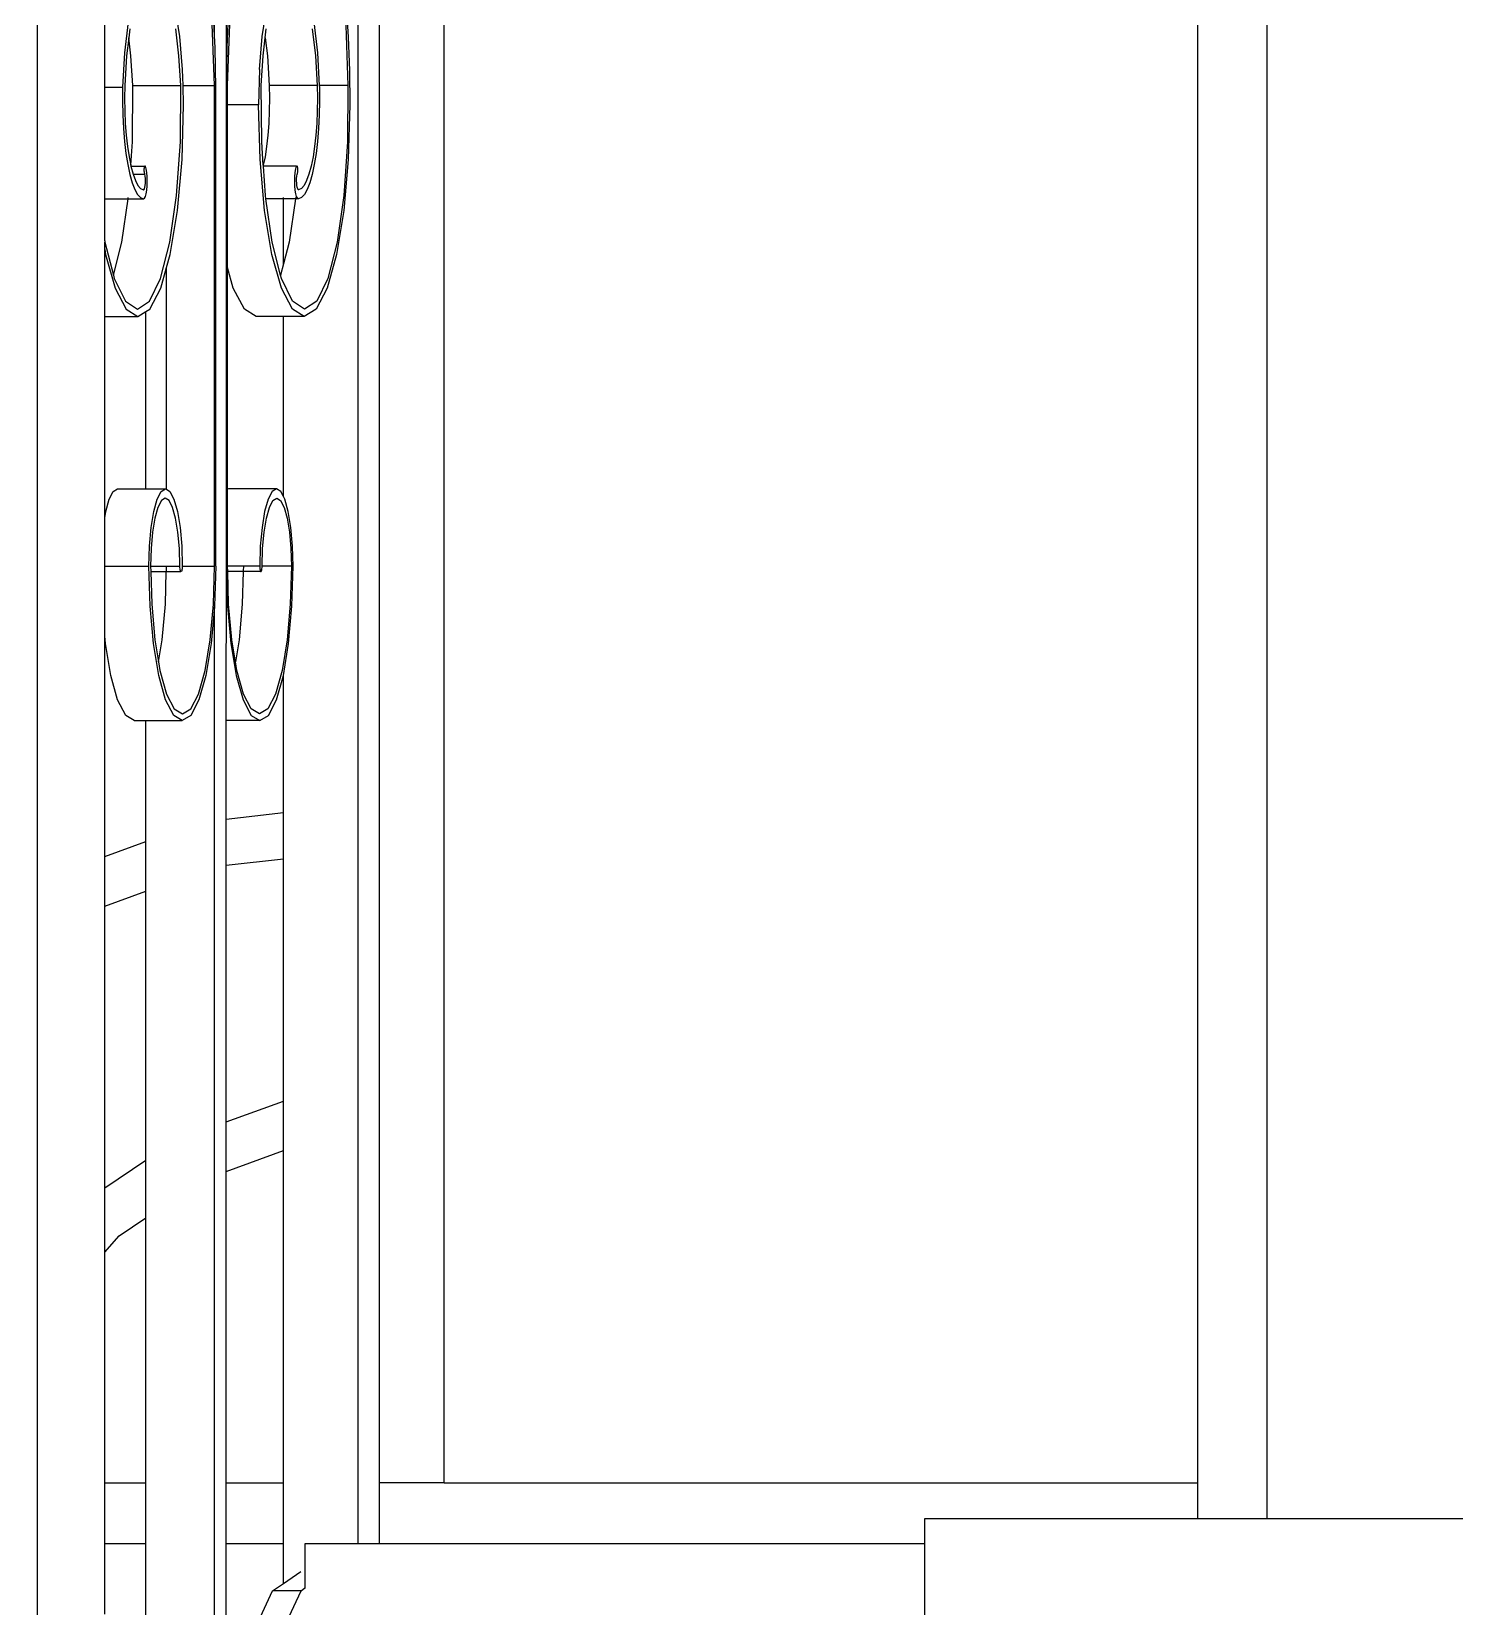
# Model space of a CAD drawing. Header units: millimetres. Extents: x 173236 to 801264, y -94969 to 615039.
# Drawn here: x 551023.7 to 551290.9, y -1740.6 to -1445.1 of the extents above; entities that cross this region are included whole.
import ezdxf

# ---------------------------------------------------------------- set-up
doc = ezdxf.new("R2010")
doc.units = ezdxf.units.MM
doc.header["$MEASUREMENT"] = 0
doc.header["$PDMODE"] = 2
for name, color, linetype in [('VOX-A-ANNO-DIMS', 160, 'Continuous'), ('VOX-A-COLUMN-SECT', 210, 'Continuous'), ('VOX-A-STAIRS-STEPS', 140, 'Continuous'), ('VOX-A-WALL-PATT', 233, 'Continuous')]:
    doc.layers.add(name, color=color, linetype=linetype)
doc.styles.add('1.5 mm Rotis Annotative', font='', dxfattribs={"height": 1.5})
doc.styles.get('1.5 mm Rotis Annotative').set_extended_font_data('Rotis Sans Serif')
doc.dimstyles.new('1.5 mm Rotis Annotative', dxfattribs={"dimtxt": 1.5, "dimasz": 1, "dimexe": 1.5, "dimexo": 0, "dimgap": 1, "dimtad": 1, "dimdec": 0, "dimrnd": 5, "dimzin": 0, "dimdsep": 46, "dimtxsty": '1.5 mm Rotis Annotative', "dimblk": 'ARCHTICK', "dimcen": 0.09, "dimdle": 1, "dimadec": 0, "dimazin": 0, "dimtfac": 1, "dimtdec": 0, "dimtofl": 0, "dimtmove": 1, "dimatfit": 3, "dimfxl": 2, "dimfxlon": 1, "dimtolj": 1, "dimtzin": 0, "dimarcsym": 0})

# ---------------------------------------------------------------- blocks, each defined once
blk = doc.blocks.new('SS')
at = {"layer": 'VOX-A-WALL-PATT'}
for p, q in [((291409.7, -514.51), (291409.7, 280.37)), ((291421.53, -514.51), (291421.53, 263.36)), ((291425.46, -525.67), (291425.46, 253.95)), ((291258.99, -521.1), (291258.99, 162.34)), ((291271.73, -521.1), (291271.73, 162.34)), ((291484.13, -843.2), (291484.13, 129.89)), ((291451.75, -249.72), (291451.75, -168.22)), ((291449.55, -258.83), (291449.59, -209.34)), ((291471.83, -259.17), (291471.83, -236.59)), ((291427.64, -243.99), (291427.26, -249.97)), ((291442.99, -249.85), (291442.17, -244.59)), ((291449.44, -251.88), (291449.09, -244.56)), ((291451.75, -249.72), (291451.99, -244.56)), ((291458.09, -249.85), (291458.92, -244.59)), ((291427.77, -246.03), (291427.3, -258.83)), ((291433.55, -247.16), (291432.87, -252.87)), ((291449.35, -258.83), (291448.87, -246.03)), ((291451.74, -258.83), (291452.21, -246.03)), ((291467.54, -247.16), (291468.21, -252.87)), ((291427.26, -249.97), (291427.03, -256.12)), ((291433.86, -248.48), (291433.26, -253.4)), ((291442.45, -250.14), (291442.05, -253.4)), ((291442.45, -250.14), (291442.25, -248.48)), ((291442.84, -253.4), (291442.45, -250.14)), ((291443.51, -255.9), (291442.99, -249.85)), ((291451.64, -251.88), (291451.75, -249.72)), ((291457.58, -255.9), (291458.09, -249.85)), ((291458.24, -253.4), (291458.84, -248.48)), ((291467.03, -253.4), (291467.43, -250.14)), ((291467.23, -248.48), (291467.43, -250.14)), ((291467.43, -250.14), (291467.82, -253.4)), ((291432.87, -252.87), (291432.55, -258.83)), ((291433.26, -253.4), (291432.93, -258.83)), ((291442.05, -253.4), (291441.72, -258.83)), ((291443.17, -258.83), (291442.84, -253.4)), ((291449.55, -258.83), (291449.44, -251.88)), ((291451.52, -259.35), (291451.64, -251.88)), ((291457.91, -258.83), (291458.24, -253.4)), ((291466.7, -258.83), (291467.03, -253.4)), ((291467.82, -253.4), (291468.15, -258.83)), ((291468.21, -252.87), (291468.56, -259.17)), ((291427.03, -256.12), (291426.95, -262.35)), ((291443.51, -255.9), (291443.69, -262.35)), ((291457.5, -258.83), (291457.58, -255.9)), ((291427.3, -258.83), (291427.37, -269.13)), ((291427.3, -258.83), (291432.55, -258.83)), ((291432.53, -259.17), (291432.5, -261.7)), ((291432.55, -258.83), (291432.53, -259.17)), ((291432.93, -258.83), (291432.89, -261.15)), ((291432.93, -258.83), (291441.72, -258.83)), ((291441.72, -258.83), (291441.68, -261.15)), ((291443.1, -269.13), (291443.17, -258.83)), ((291449.35, -262.35), (291449.35, -258.83)), ((291449.56, -259.35), (291449.55, -258.83)), ((291449.55, -258.83), (291449.59, -258.83)), ((291449.56, -259.35), (291449.59, -259.35)), ((291449.56, -346.77), (291449.56, -259.35)), ((291451.52, -346.77), (291451.52, -259.35)), ((291457.5, -258.83), (291451.74, -258.83)), ((291451.74, -346.77), (291451.74, -258.83)), ((291457.4, -262.35), (291457.5, -258.83)), ((291466.7, -258.83), (291457.91, -258.83)), ((291457.99, -269.13), (291457.91, -258.83)), ((291466.77, -269.13), (291466.7, -258.83)), ((291468.15, -258.83), (291468.2, -261.15)), ((291471.83, -259.17), (291468.56, -259.17)), ((291468.56, -259.17), (291468.59, -261.7)), ((291471.83, -279.58), (291471.83, -259.17)), ((291426.95, -262.35), (291427.24, -272.38)), ((291432.5, -261.7), (291432.55, -264.23)), ((291432.89, -261.15), (291432.92, -263.47)), ((291441.68, -261.15), (291441.71, -263.47)), ((291443.4, -272.38), (291443.69, -262.35)), ((291443.69, -262.35), (291449.35, -262.35)), ((291449.35, -292.15), (291449.35, -262.35)), ((291457.68, -272.38), (291457.4, -262.35)), ((291468.2, -261.15), (291468.17, -263.47)), ((291468.59, -261.7), (291468.54, -264.23)), ((291432.55, -264.23), (291432.67, -266.7)), ((291432.92, -263.47), (291433.02, -265.76)), ((291441.71, -263.47), (291441.8, -265.76)), ((291468.17, -263.47), (291468.07, -265.76)), ((291468.54, -264.23), (291468.42, -266.7)), ((291432.67, -266.7), (291432.86, -269.07)), ((291433.02, -265.76), (291433.18, -267.95)), ((291433.18, -267.95), (291433.41, -270.02)), ((291441.8, -265.76), (291441.97, -267.95)), ((291441.97, -267.95), (291442.2, -270.02)), ((291467.9, -267.95), (291467.67, -270.02)), ((291468.07, -265.76), (291467.9, -267.95)), ((291468.42, -266.7), (291468.22, -269.07)), ((291427.37, -269.13), (291428.05, -278.94)), ((291432.86, -269.07), (291433.13, -271.29)), ((291433.41, -270.02), (291433.7, -271.92)), ((291442.2, -270.02), (291442.49, -271.92)), ((291442.8, -273.43), (291443.1, -269.13)), ((291458.67, -278.94), (291457.99, -269.13)), ((291467.07, -273.43), (291466.77, -269.13)), ((291467.67, -270.02), (291467.38, -271.92)), ((291468.22, -269.07), (291467.96, -271.29)), ((291427.24, -272.38), (291428.07, -281.72)), ((291433.13, -271.29), (291433.46, -273.31)), ((291433.46, -273.31), (291433.84, -275.11)), ((291433.7, -271.92), (291434.05, -273.6)), ((291434.05, -273.6), (291434.44, -275.05)), ((291436.49, -274.1), (291436.51, -273.92)), ((291436.49, -274.3), (291436.49, -274.1)), ((291436.51, -273.92), (291436.54, -273.76)), ((291436.54, -273.76), (291436.57, -273.64)), ((291436.57, -273.64), (291436.61, -273.57)), ((291436.61, -273.57), (291436.66, -273.54)), ((291436.66, -273.54), (291436.7, -273.57)), ((291436.7, -273.57), (291442.79, -273.54)), ((291436.7, -273.57), (291442.79, -273.57)), ((291436.84, -274.08), (291436.7, -273.57)), ((291436.95, -274.75), (291436.84, -274.08)), ((291442.42, -278.94), (291442.79, -273.57)), ((291442.49, -271.92), (291442.8, -273.43)), ((291442.57, -281.72), (291443.4, -272.38)), ((291442.79, -273.54), (291442.8, -273.43)), ((291442.79, -273.57), (291442.79, -273.54)), ((291458.52, -281.72), (291457.68, -272.38)), ((291464.13, -274.75), (291464.24, -274.08)), ((291464.24, -274.08), (291464.39, -273.57)), ((291464.43, -273.54), (291464.39, -273.57)), ((291464.48, -273.57), (291464.43, -273.54)), ((291467.05, -273.54), (291464.48, -273.57)), ((291467.04, -273.57), (291464.48, -273.57)), ((291464.51, -273.64), (291464.48, -273.57)), ((291464.55, -273.76), (291464.51, -273.64)), ((291464.57, -273.92), (291464.55, -273.76)), ((291464.59, -274.1), (291464.57, -273.92)), ((291464.6, -274.3), (291464.59, -274.1)), ((291467.04, -273.6), (291466.64, -275.05)), ((291467.05, -273.54), (291467.04, -273.57)), ((291467.04, -273.57), (291467.04, -273.6)), ((291467.07, -273.43), (291467.05, -273.54)), ((291467.38, -271.92), (291467.07, -273.43)), ((291467.63, -273.31), (291467.24, -275.11)), ((291467.96, -271.29), (291467.63, -273.31)), ((291433.84, -275.11), (291434.28, -276.64)), ((291434.28, -276.64), (291434.76, -277.87)), ((291434.44, -275.05), (291434.88, -276.23)), ((291434.88, -276.23), (291435.34, -277.11)), ((291436.49, -274.5), (291436.49, -274.3)), ((291436.51, -274.68), (291436.49, -274.5)), ((291436.54, -274.84), (291436.51, -274.68)), ((291436.57, -274.97), (291436.54, -274.84)), ((291436.61, -275.05), (291436.57, -274.97)), ((291436.67, -275.41), (291436.61, -275.05)), ((291436.65, -277.13), (291436.69, -276.72)), ((291436.7, -275.83), (291436.67, -275.41)), ((291436.69, -276.72), (291436.71, -276.28)), ((291436.71, -276.28), (291436.7, -275.83)), ((291437.02, -275.53), (291436.95, -274.75)), ((291437.05, -276.36), (291437.02, -275.53)), ((291437.02, -277.2), (291437.05, -276.36)), ((291464.04, -276.36), (291464.06, -275.53)), ((291464.06, -277.2), (291464.04, -276.36)), ((291464.06, -275.53), (291464.13, -274.75)), ((291464.38, -276.28), (291464.39, -275.83)), ((291464.39, -276.72), (291464.38, -276.28)), ((291464.39, -275.83), (291464.42, -275.41)), ((291464.43, -277.13), (291464.39, -276.72)), ((291464.42, -275.41), (291464.48, -275.05)), ((291464.48, -275.05), (291464.52, -274.97)), ((291466.64, -275.05), (291464.48, -275.05)), ((291464.52, -274.97), (291464.55, -274.84)), ((291464.55, -274.84), (291464.58, -274.68)), ((291464.58, -274.68), (291464.59, -274.5)), ((291464.59, -274.5), (291464.6, -274.3)), ((291466.21, -276.23), (291465.75, -277.11)), ((291466.64, -275.05), (291466.21, -276.23)), ((291466.8, -276.64), (291466.33, -277.87)), ((291467.24, -275.11), (291466.8, -276.64)), ((291428.05, -278.94), (291429.29, -287.49)), ((291434.76, -277.87), (291435.27, -278.78)), ((291435.27, -278.78), (291435.8, -279.36)), ((291435.34, -277.11), (291435.83, -277.69)), ((291435.8, -279.36), (291436.35, -279.58)), ((291435.83, -277.69), (291436.33, -277.94)), ((291436.33, -277.94), (291436.42, -277.9)), ((291436.35, -279.58), (291436.53, -279.47)), ((291436.35, -279.58), (291436.93, -279.58)), ((291436.42, -277.9), (291436.51, -277.74)), ((291436.51, -277.74), (291436.59, -277.47)), ((291436.53, -279.47), (291436.7, -279.15)), ((291436.59, -277.47), (291436.65, -277.13)), ((291436.7, -279.15), (291436.84, -278.64)), ((291436.84, -278.64), (291436.95, -277.97)), ((291436.9, -279.36), (291436.93, -279.58)), ((291436.93, -279.58), (291438.08, -287.49)), ((291436.93, -279.58), (291439.11, -279.58)), ((291436.95, -277.97), (291437.02, -277.2)), ((291439.11, -279.58), (291439.11, -279.36)), ((291439.11, -291.49), (291439.11, -279.58)), ((291439.11, -279.58), (291442.32, -279.58)), ((291441.18, -287.49), (291442.32, -279.58)), ((291442.32, -279.58), (291442.42, -278.94)), ((291459.91, -287.49), (291458.67, -278.94)), ((291464.13, -277.97), (291464.06, -277.2)), ((291464.24, -278.64), (291464.13, -277.97)), ((291464.39, -279.15), (291464.24, -278.64)), ((291464.56, -279.47), (291464.39, -279.15)), ((291464.49, -277.47), (291464.43, -277.13)), ((291464.57, -277.74), (291464.49, -277.47)), ((291464.74, -279.58), (291464.56, -279.47)), ((291464.66, -277.9), (291464.57, -277.74)), ((291464.76, -277.94), (291464.66, -277.9)), ((291465.28, -279.36), (291464.74, -279.58)), ((291467.55, -279.58), (291464.74, -279.58)), ((291465.26, -277.69), (291464.76, -277.94)), ((291465.75, -277.11), (291465.26, -277.69)), ((291465.81, -278.78), (291465.28, -279.36)), ((291466.33, -277.87), (291465.81, -278.78)), ((291467.55, -279.58), (291467.52, -279.36)), ((291468.7, -287.49), (291467.55, -279.58)), ((291471.83, -279.58), (291467.55, -279.58)), ((291471.83, -287.25), (291471.83, -279.58)), ((291428.07, -281.72), (291429.4, -289.74)), ((291441.24, -289.74), (291442.57, -281.72)), ((291459.85, -289.74), (291458.52, -281.72)), ((291429.29, -287.49), (291431, -294.13)), ((291438.08, -287.49), (291439.11, -291.49)), ((291439.63, -293.52), (291441.18, -287.49)), ((291461.61, -294.13), (291459.91, -287.49)), ((291470.25, -293.52), (291468.7, -287.49)), ((291471.79, -287.49), (291470.25, -293.52)), ((291471.83, -287.25), (291471.79, -287.49)), ((291471.83, -288.86), (291471.79, -287.49)), ((291429.4, -289.74), (291431.14, -295.9)), ((291439.5, -295.9), (291441.24, -289.74)), ((291460.53, -292.15), (291459.85, -289.74)), ((291471.68, -289.74), (291469.95, -295.9)), ((291471.83, -288.86), (291471.68, -289.74)), ((291471.83, -301.08), (291471.83, -288.86)), ((291431, -294.13), (291433.03, -298.33)), ((291437.44, -298.33), (291439.47, -294.13)), ((291439.11, -291.49), (291439.63, -293.52)), ((291439.47, -294.13), (291439.63, -293.52)), ((291448.29, -295.9), (291449.35, -292.15)), ((291449.35, -332.73), (291449.35, -292.15)), ((291460.53, -332.73), (291460.53, -292.15)), ((291461.58, -295.9), (291460.53, -292.15)), ((291463.65, -298.33), (291461.61, -294.13)), ((291470.09, -294.13), (291468.06, -298.33)), ((291470.25, -293.52), (291470.09, -294.13)), ((291431.14, -295.9), (291433.15, -299.76)), ((291437.48, -299.76), (291439.5, -295.9)), ((291446.27, -299.76), (291448.29, -295.9)), ((291463.6, -299.76), (291461.58, -295.9)), ((291469.95, -295.9), (291467.93, -299.76)), ((291433.03, -298.33), (291435.23, -299.76)), ((291433.15, -299.76), (291435.32, -301.08)), ((291435.23, -299.76), (291437.44, -298.33)), ((291435.32, -301.08), (291437.48, -299.76)), ((291444.11, -301.08), (291446.27, -299.76)), ((291464.3, -300.19), (291463.6, -299.76)), ((291465.85, -299.76), (291463.65, -298.33)), ((291467.93, -299.76), (291465.77, -301.08)), ((291468.06, -298.33), (291465.85, -299.76)), ((291435.32, -301.08), (291439.11, -301.08)), ((291439.11, -334.07), (291439.11, -301.08)), ((291439.11, -301.08), (291444.11, -301.08)), ((291464.3, -332.63), (291464.3, -300.19)), ((291465.77, -301.08), (291464.3, -300.19)), ((291471.83, -301.08), (291465.77, -301.08)), ((291471.83, -337.95), (291471.83, -301.08)), ((291438.24, -336.77), (291438.87, -334.53)), ((291438.87, -334.53), (291439.11, -334.07)), ((291439.11, -334.07), (291439.61, -333.11)), ((291439.61, -333.11), (291440.4, -332.63)), ((291440.34, -334.37), (291439.64, -334.8)), ((291441.03, -334.8), (291440.34, -334.37)), ((291440.4, -332.63), (291441.19, -333.11)), ((291440.4, -332.63), (291449.19, -332.63)), ((291441.19, -333.11), (291441.93, -334.53)), ((291441.93, -334.53), (291442.56, -336.77)), ((291449.19, -332.63), (291449.35, -332.73)), ((291449.35, -346.77), (291449.35, -332.73)), ((291459.16, -334.53), (291458.53, -336.77)), ((291459.9, -333.11), (291459.16, -334.53)), ((291460.53, -332.73), (291459.9, -333.11)), ((291460.05, -334.8), (291460.75, -334.37)), ((291460.69, -332.63), (291460.53, -332.73)), ((291461.48, -333.11), (291460.69, -332.63)), ((291464.3, -332.63), (291460.69, -332.63)), ((291460.75, -334.37), (291461.44, -334.8)), ((291462.22, -334.53), (291461.48, -333.11)), ((291462.85, -336.77), (291462.22, -334.53)), ((291469.48, -332.63), (291464.3, -332.63)), ((291470.27, -333.11), (291469.48, -332.63)), ((291471, -334.53), (291470.27, -333.11)), ((291471.64, -336.77), (291471, -334.53)), ((291437.75, -339.7), (291438.24, -336.77)), ((291439, -336.04), (291438.44, -338.01)), ((291439.64, -334.8), (291439, -336.04)), ((291441.68, -336.04), (291441.03, -334.8)), ((291442.23, -338.01), (291441.68, -336.04)), ((291442.56, -336.77), (291443.04, -339.7)), ((291458.53, -336.77), (291458.04, -339.7)), ((291458.85, -338.01), (291459.41, -336.04)), ((291459.41, -336.04), (291460.05, -334.8)), ((291461.44, -334.8), (291462.09, -336.04)), ((291462.09, -336.04), (291462.64, -338.01)), ((291463.33, -339.7), (291462.85, -336.77)), ((291471.83, -337.95), (291471.64, -336.77)), ((291437.45, -343.11), (291437.75, -339.7)), ((291438.44, -338.01), (291438.02, -340.57)), ((291442.66, -340.57), (291442.23, -338.01)), ((291443.04, -339.7), (291443.35, -343.11)), ((291458.04, -339.7), (291457.74, -343.11)), ((291458.43, -340.57), (291458.85, -338.01)), ((291462.64, -338.01), (291463.07, -340.57)), ((291463.64, -343.11), (291463.33, -339.7)), ((291471.83, -346.77), (291471.83, -337.95)), ((291437.34, -346.77), (291437.45, -343.11)), ((291438.02, -340.57), (291437.75, -343.56)), ((291442.93, -343.56), (291442.66, -340.57)), ((291443.35, -343.11), (291443.45, -346.77)), ((291457.74, -343.11), (291457.63, -346.77)), ((291458.16, -343.56), (291458.43, -340.57)), ((291463.07, -340.57), (291463.34, -343.56)), ((291463.74, -346.77), (291463.64, -343.11)), ((291437.75, -343.56), (291437.66, -346.77)), ((291443.02, -346.77), (291442.93, -343.56)), ((291458.07, -346.77), (291458.16, -343.56)), ((291463.34, -343.56), (291463.43, -346.77)), ((291437.55, -354.09), (291437.34, -346.77)), ((291437.66, -346.77), (291443.02, -346.77)), ((291437.66, -346.77), (291437.86, -353.77)), ((291443.02, -347.04), (291443.02, -346.77)), ((291443.05, -347.28), (291443.02, -347.04)), ((291443.08, -347.49), (291443.05, -347.28)), ((291443.13, -347.65), (291443.08, -347.49)), ((291443.18, -347.75), (291443.13, -347.65)), ((291443.23, -347.78), (291443.18, -347.75)), ((291443.29, -347.75), (291443.23, -347.78)), ((291443.34, -347.65), (291443.29, -347.75)), ((291443.29, -347.75), (291446.48, -347.78)), ((291443.39, -347.49), (291443.34, -347.65)), ((291443.42, -347.28), (291443.39, -347.49)), ((291443.45, -347.04), (291443.42, -347.28)), ((291443.45, -346.77), (291446.45, -346.77)), ((291443.45, -346.77), (291443.45, -347.04)), ((291446.45, -346.77), (291446.47, -347.65)), ((291446.45, -346.77), (291449.35, -346.77)), ((291446.47, -347.75), (291446.48, -347.78)), ((291446.48, -347.78), (291446.65, -353.77)), ((291446.48, -347.78), (291449.32, -347.78)), ((291449.15, -353.77), (291449.32, -347.78)), ((291449.32, -347.78), (291449.35, -346.77)), ((291449.56, -346.77), (291449.35, -354.09)), ((291449.56, -346.77), (291449.59, -346.77)), ((291449.59, -375.06), (291449.56, -346.77)), ((291451.52, -346.77), (291451.73, -354.09)), ((291457.63, -346.77), (291451.74, -346.77)), ((291451.94, -353.77), (291451.74, -346.77)), ((291457.63, -346.77), (291457.64, -347.04)), ((291457.64, -347.04), (291457.66, -347.28)), ((291457.66, -347.28), (291457.7, -347.49)), ((291457.7, -347.49), (291457.74, -347.65)), ((291457.74, -347.65), (291457.79, -347.75)), ((291457.79, -347.75), (291457.85, -347.78)), ((291457.85, -347.78), (291457.91, -347.75)), ((291457.91, -347.75), (291457.96, -347.65)), ((291460.56, -347.75), (291457.91, -347.75)), ((291457.96, -347.65), (291458.01, -347.49)), ((291458.01, -347.49), (291458.04, -347.28)), ((291458.04, -347.28), (291458.06, -347.04)), ((291458.06, -347.04), (291458.07, -346.77)), ((291460.53, -346.77), (291458.07, -346.77)), ((291460.55, -347.65), (291460.53, -346.77)), ((291463.43, -346.77), (291460.53, -346.77)), ((291463.4, -347.78), (291460.56, -347.75)), ((291460.73, -353.77), (291460.56, -347.75)), ((291463.4, -347.78), (291463.23, -353.77)), ((291463.43, -346.77), (291463.4, -347.78)), ((291463.54, -354.09), (291463.74, -346.77)), ((291471.83, -346.77), (291463.74, -346.77)), ((291471.83, -359.6), (291471.83, -346.77)), ((291438.16, -360.92), (291437.55, -354.09)), ((291437.86, -353.77), (291438.44, -360.3)), ((291446.65, -353.77), (291447.23, -360.3)), ((291448.56, -360.3), (291449.15, -353.77)), ((291449.35, -354.09), (291448.74, -360.92)), ((291451.73, -354.09), (291451.75, -354.25)), ((291451.75, -655.15), (291451.75, -354.25)), ((291451.75, -354.25), (291452.34, -360.92)), ((291452.52, -360.3), (291451.94, -353.77)), ((291461.31, -360.3), (291460.73, -353.77)), ((291463.23, -353.77), (291462.64, -360.3)), ((291462.92, -360.92), (291463.54, -354.09)), ((291438.44, -360.3), (291439.37, -365.9)), ((291447.23, -360.3), (291447.9, -364.32)), ((291447.9, -364.32), (291448.56, -360.3)), ((291453.45, -365.9), (291452.52, -360.3)), ((291461.98, -364.32), (291461.31, -360.3)), ((291462.64, -360.3), (291461.98, -364.32)), ((291471.71, -360.92), (291471.83, -359.6)), ((291471.83, -399.92), (291471.83, -359.6)), ((291439.13, -366.77), (291438.16, -360.92)), ((291448.74, -360.92), (291447.77, -366.77)), ((291452.34, -360.92), (291453.31, -366.77)), ((291461.95, -366.77), (291462.92, -360.92)), ((291470.74, -366.77), (291471.71, -360.92)), ((291439.37, -365.9), (291440.58, -370.2)), ((291446.42, -370.2), (291447.63, -365.9)), ((291447.63, -365.9), (291447.9, -364.32)), ((291454.66, -370.2), (291453.45, -365.9)), ((291461.72, -365.9), (291460.51, -370.2)), ((291461.98, -364.32), (291461.72, -365.9)), ((291439.11, -391.88), (291439.13, -366.77)), ((291440.4, -371.27), (291439.13, -366.77)), ((291447.77, -366.77), (291446.51, -371.27)), ((291453.31, -366.77), (291454.58, -371.27)), ((291460.69, -371.27), (291461.95, -366.77)), ((291469.48, -371.27), (291470.74, -366.77)), ((291441.87, -374.09), (291440.4, -371.27)), ((291440.58, -370.2), (291441.99, -372.9)), ((291445.01, -372.9), (291446.42, -370.2)), ((291446.51, -371.27), (291445.03, -374.09)), ((291454.58, -371.27), (291456.05, -374.09)), ((291456.07, -372.9), (291454.66, -370.2)), ((291460.51, -370.2), (291459.1, -372.9)), ((291459.21, -374.09), (291460.69, -371.27)), ((291468, -374.09), (291469.48, -371.27)), ((291443.45, -375.06), (291441.87, -374.09)), ((291441.99, -372.9), (291443.5, -373.82)), ((291445.03, -374.09), (291443.45, -375.06)), ((291443.45, -375.06), (291449.59, -375.06)), ((291443.5, -373.82), (291445.01, -372.9)), ((291449.59, -393.09), (291449.59, -375.06)), ((291456.05, -374.09), (291457.63, -375.06)), ((291457.58, -373.82), (291456.07, -372.9)), ((291459.1, -372.9), (291457.58, -373.82)), ((291457.63, -375.06), (291459.21, -374.09)), ((291464.3, -375.06), (291457.63, -375.06)), ((291466.42, -375.06), (291464.3, -375.06)), ((291464.3, -397.19), (291464.3, -375.06)), ((291466.42, -375.06), (291468, -374.09)), ((291449.59, -393.09), (291439.11, -391.88)), ((291439.11, -400.32), (291439.11, -391.88)), ((291449.59, -401.53), (291449.59, -393.09)), ((291471.83, -399.92), (291464.3, -397.19)), ((291464.3, -406.25), (291464.3, -397.19)), ((291449.59, -401.53), (291439.11, -400.32)), ((291439.11, -444.66), (291439.11, -400.32)), ((291471.83, -408.98), (291471.83, -399.92)), ((291449.59, -448.47), (291449.59, -401.53)), ((291471.83, -408.98), (291464.3, -406.25)), ((291464.3, -455.47), (291464.3, -406.25)), ((291471.83, -460.54), (291471.83, -408.98)), ((291449.59, -448.47), (291439.11, -444.66)), ((291439.11, -453.72), (291439.11, -444.66)), ((291449.59, -457.53), (291449.59, -448.47)), ((291449.59, -457.53), (291439.11, -453.72)), ((291439.11, -514.51), (291439.11, -453.72)), ((291471.83, -460.54), (291464.3, -455.47)), ((291464.3, -466.02), (291464.3, -455.47)), ((291449.59, -514.51), (291449.59, -457.53)), ((291471.83, -472.32), (291471.83, -460.54)), ((291469.2, -469.32), (291464.3, -466.02)), ((291464.3, -514.51), (291464.3, -466.02)), ((291471.83, -472.32), (291469.2, -469.32)), ((291471.83, -514.51), (291471.83, -472.32)), ((291409.7, -514.51), (291271.73, -514.51)), ((291409.7, -514.51), (291421.53, -514.51)), ((291421.53, -525.67), (291421.53, -514.51)), ((291449.59, -514.51), (291439.11, -514.51)), ((291439.11, -525.67), (291439.11, -514.51)), ((291449.59, -525.67), (291449.59, -514.51)), ((291471.83, -514.51), (291464.3, -514.51)), ((291464.3, -525.67), (291464.3, -514.51)), ((291471.83, -525.67), (291471.83, -514.51)), ((291321.72, -525.67), (291421.53, -525.67)), ((291421.53, -525.67), (291425.46, -525.67)), ((291425.46, -525.67), (291435.17, -525.67)), ((291435.17, -525.67), (291435.17, -530.77)), ((291439.11, -525.67), (291449.59, -525.67)), ((291439.11, -532.92), (291439.11, -525.67)), ((291449.59, -548.92), (291449.59, -525.67)), ((291464.3, -525.67), (291471.83, -525.67)), ((291464.3, -548.92), (291464.3, -525.67)), ((291471.83, -538.55), (291471.83, -525.67)), ((291435.17, -530.77), (291435.17, -533.75)), ((291439.11, -532.92), (291435.96, -530.77)), ((291435.17, -533.75), (291435.09, -533.75)), ((291435.9, -534.31), (291435.17, -533.75)), ((291441.13, -534.31), (291439.11, -532.92)), ((291441.72, -546.8), (291435.9, -534.31)), ((291435.9, -534.31), (291441.13, -534.31)), ((291446.95, -546.8), (291441.13, -534.31))]:
    blk.add_line(p, q, dxfattribs=at)
blk = doc.blocks.new('_ArchTick')
at = {"color": 0, "linetype": 'ByBlock', "const_width": 0.15}
blk.add_lwpolyline([(-0.5, -0.5), (0.5, 0.5)], dxfattribs=at)
blk = doc.blocks.new('*D661')
at = {"layer": 'Defpoints', "color": 0, "transparency": 16777216}
for p in [(537437.71, -1723.82), (553695.97, -1723.82), (547999.44, -4473.82)]:
    blk.add_point(p, dxfattribs=at)
at = {"layer": 'VOX-A-ANNO-DIMS', "color": 0, "lineweight": -2, "transparency": 16777216}
for p, q in [((537437.71, -4573.82), (537437.71, -1623.82)), ((537637.71, -1723.82), (537287.71, -1723.82)), ((537637.71, -4473.82), (537287.71, -4473.82))]:
    blk.add_line(p, q, dxfattribs=at)
at = {"layer": 'VOX-A-ANNO-DIMS', "color": 0, "lineweight": -2, "transparency": 16777216, "xscale": 100, "yscale": 100, "zscale": 100}
for p, rotation in [((537437.71, -1723.82), 90), ((537437.71, -4473.82), 270)]:
    blk.add_blockref('_ArchTick', p, dxfattribs=dict(at, rotation=rotation))
at = {"layer": 'VOX-A-ANNO-DIMS', "color": 0, "transparency": 16777216, "insert": (537261.51, -3098.82), "char_height": 150, "attachment_point": 5, "rotation": 90, "style": '1.5 mm Rotis Annotative'}
blk.add_mtext('\\A1;2750', dxfattribs=at)
blk = doc.blocks.new('*D663')
at = {"layer": 'Defpoints', "color": 0, "transparency": 16777216}
for p in [(537437.71, -523.82), (560519.09, -523.82), (553695.97, -1723.82)]:
    blk.add_point(p, dxfattribs=at)
at = {"layer": 'VOX-A-ANNO-DIMS', "color": 0, "lineweight": -2, "transparency": 16777216}
for p, q in [((537437.71, -1823.82), (537437.71, -423.82)), ((537637.71, -523.82), (537287.71, -523.82)), ((537637.71, -1723.82), (537287.71, -1723.82))]:
    blk.add_line(p, q, dxfattribs=at)
at = {"layer": 'VOX-A-ANNO-DIMS', "color": 0, "lineweight": -2, "transparency": 16777216, "xscale": 100, "yscale": 100, "zscale": 100}
for p, rotation in [((537437.71, -523.82), 90), ((537437.71, -1723.82), 270)]:
    blk.add_blockref('_ArchTick', p, dxfattribs=dict(at, rotation=rotation))
at = {"layer": 'VOX-A-ANNO-DIMS', "color": 0, "transparency": 16777216, "insert": (537261.51, -1123.82), "char_height": 150, "attachment_point": 5, "rotation": 90, "style": '1.5 mm Rotis Annotative'}
blk.add_mtext('\\A1;1200', dxfattribs=at)
blk = doc.blocks.new('*D665')
at = {"layer": 'Defpoints', "color": 0, "transparency": 16777216}
for p in [(641539.18, 61543.32), (642299.94, 61543.32), (642299.94, 61417.89), (536630.73, -523.82), (560469.09, -523.82), (547516.89, -20473.82)]:
    blk.add_point(p, dxfattribs=at)
at = {"layer": 'VOX-A-ANNO-DIMS', "color": 0, "lineweight": -2, "transparency": 16777216}
for p, q in [((641539.18, 61543.32), (641539.18, 61267.89)), ((642299.94, 61543.32), (642299.94, 61267.89)), ((641439.18, 61417.89), (642399.94, 61417.89)), ((536630.73, -20573.82), (536630.73, -423.82)), ((536830.73, -523.82), (536480.73, -523.82)), ((536830.73, -20473.82), (536480.73, -20473.82))]:
    blk.add_line(p, q, dxfattribs=at)
at = {"layer": 'VOX-A-ANNO-DIMS', "color": 0, "lineweight": -2, "transparency": 16777216, "xscale": 100, "yscale": 100, "zscale": 100}
for p, rotation in [((641539.18, 61417.89), 180), ((536630.73, -523.82), 90), ((536630.73, -20473.82), 270)]:
    blk.add_blockref('_ArchTick', p, dxfattribs=dict(at, rotation=rotation))
blk.add_blockref('_ArchTick', (642299.94, 61417.89), dxfattribs=at)
at = {"layer": 'VOX-A-ANNO-DIMS', "color": 0, "transparency": 16777216, "insert": (641919.56, 61594.09), "char_height": 150, "attachment_point": 5, "style": '1.5 mm Rotis Annotative'}
blk.add_mtext('\\A1;760', dxfattribs=at)
at = {"layer": 'VOX-A-ANNO-DIMS', "color": 0, "transparency": 16777216, "insert": (536454.54, -10498.82), "char_height": 150, "attachment_point": 5, "rotation": 90, "style": '1.5 mm Rotis Annotative'}
blk.add_mtext('\\A1;19950', dxfattribs=at)

msp = doc.modelspace()

# ---------------------------------------------------------------- linework, layer by layer
at = {"layer": 'VOX-A-COLUMN-SECT'}
msp.add_lwpolyline([(551191.15, -1723.82), (551191.15, -1873.82), (551789.1, -1873.82), (551789.1, -2373.82), (552019.1, -2373.82), (552019.1, -1873.82), (554432.22, -1873.82), (554432.22, -2373.82), (554832.22, -2373.82), (554832.22, -1873.82), (558827.37, -1873.82), (558827.37, -2373.82), (559227.37, -2373.82), (559227.37, -2323.82), (559352.25, -2323.82), (559352.25, -1723.82), (559227.37, -1723.82), (551789.1, -1723.82), (551191.15, -1723.82)], dxfattribs=at)

# ---------------------------------------------------------------- block references
at = {"layer": 'VOX-A-STAIRS-STEPS', "xscale": -1.024232788984593, "yscale": 1.024232788984593, "zscale": 1.024232788984593}
msp.add_blockref('SS', (849572.41, -1190.1), dxfattribs=at)

# ---------------------------------------------------------------- dimensions: what is measured, and where the dimension line sits
at = {"layer": 'VOX-A-ANNO-DIMS'}
for base, p1, p2, picture, middle in [((536630.73, -523.82), (547516.89, -20473.82), (560469.09, -523.82), '*D665', (536454.54, -10498.82)), ((537437.71, -523.82), (553695.97, -1723.82), (560519.09, -523.82), '*D663', (537261.51, -1123.82)), ((537437.71, -1723.82), (547999.44, -4473.82), (553695.97, -1723.82), '*D661', (537261.51, -3098.82))]:
    dim = msp.add_linear_dim(base=base, p1=p1, p2=p2, angle=270, dimstyle='1.5 mm Rotis Annotative', dxfattribs=at)
    dim.commit()
    dim.dimension.update_dxf_attribs({"geometry": picture, "text_midpoint": middle})

doc.saveas('drawing.dxf')
